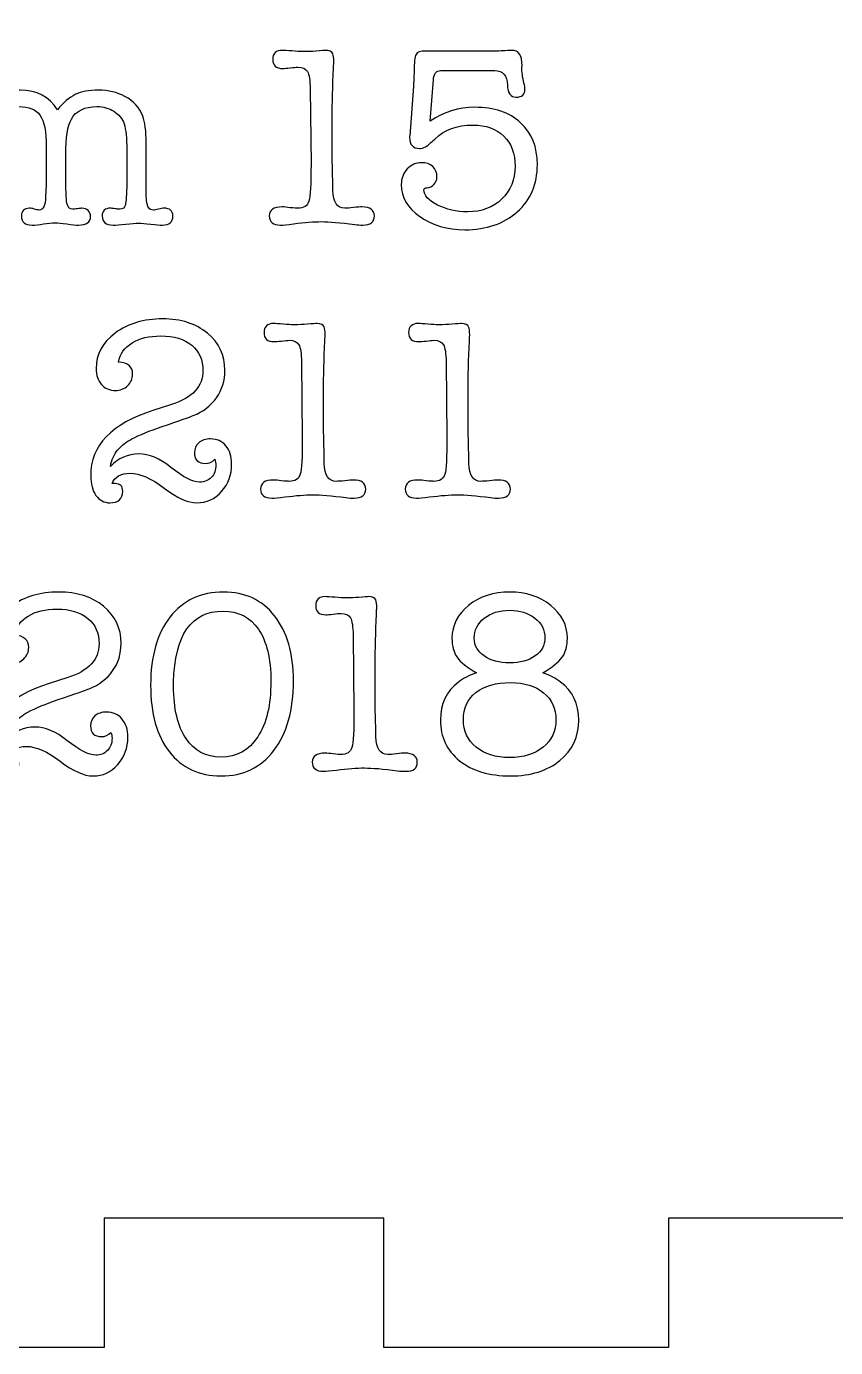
# Model space of a CAD drawing. Extents: x 0.2 to 23.8, y -15.9 to -0.1.
# Drawn here: x 8.247 to 9.028, y -12.626 to -11.35 of the extents above; entities that cross this region are included whole.
import ezdxf

# ---------------------------------------------------------------- set-up
doc = ezdxf.new("R2010")
doc.units = 0
doc.layers.add('LAYER_1', color=7, linetype='CONTINUOUS')

# ---------------------------------------------------------------- blocks, each defined once
blk = doc.blocks.new('BLOCK_31')
at = {"layer": 'LAYER_1', "color": 250}
for points, knots in [([(8.5215, -11.4829), (8.5215, -11.4829), (8.5207, -11.4104), (8.5207, -11.4104), (8.5205, -11.4019), (8.5197, -11.3962), (8.5181, -11.3934), (8.5165, -11.3906), (8.5134, -11.3891), (8.5087, -11.3891), (8.507, -11.3891), (8.5046, -11.3894), (8.5015, -11.3898), (8.4983, -11.3902), (8.4959, -11.3904), (8.4942, -11.3904), (8.4877, -11.3904), (8.4845, -11.3875), (8.4845, -11.3816), (8.4845, -11.3758), (8.4875, -11.3729), (8.4937, -11.3729), (8.4957, -11.3729), (8.4988, -11.3731), (8.5031, -11.3735), (8.5073, -11.3739), (8.5106, -11.3741), (8.513, -11.3741), (8.5183, -11.3741), (8.5227, -11.374), (8.5262, -11.3736), (8.5314, -11.3732), (8.5346, -11.3729), (8.5357, -11.3729), (8.5394, -11.3729), (8.5416, -11.374), (8.5425, -11.3762), (8.5431, -11.3776), (8.5435, -11.3802), (8.5435, -11.3839), (8.5435, -11.3844), (8.5434, -11.3864), (8.5432, -11.3899), (8.5424, -11.4077), (8.542, -11.4239), (8.542, -11.4384), (8.542, -11.4384), (8.542, -11.4666), (8.542, -11.4666), (8.542, -11.4718), (8.542, -11.4787), (8.5422, -11.4874), (8.5425, -11.4979), (8.5427, -11.5048), (8.5427, -11.5082), (8.5429, -11.5197), (8.5467, -11.5254), (8.5542, -11.5254), (8.5561, -11.5254), (8.5588, -11.5252), (8.5625, -11.5248), (8.5661, -11.5244), (8.5689, -11.5241), (8.5707, -11.5241), (8.5787, -11.5241), (8.5827, -11.5271), (8.5827, -11.5329), (8.5827, -11.5387), (8.579, -11.5417), (8.5717, -11.5417), (8.5689, -11.5417), (8.5662, -11.5415), (8.5637, -11.5412), (8.5497, -11.5393), (8.539, -11.5384), (8.5317, -11.5384), (8.5244, -11.5384), (8.5154, -11.5391), (8.5047, -11.5405), (8.4987, -11.5413), (8.4945, -11.5417), (8.492, -11.5417), (8.4848, -11.5417), (8.4812, -11.5387), (8.4812, -11.5328), (8.4812, -11.527), (8.4853, -11.5241), (8.4935, -11.5241), (8.496, -11.5241), (8.4985, -11.5244), (8.5012, -11.5249), (8.5052, -11.5252), (8.5077, -11.5254), (8.5087, -11.5254), (8.5145, -11.5254), (8.5181, -11.5231), (8.5195, -11.5185), (8.5208, -11.5139), (8.5215, -11.5021), (8.5215, -11.4829)], [0, 0, 0, 0, 1, 1, 1, 2, 2, 2, 3, 3, 3, 4, 4, 4, 5, 5, 5, 6, 6, 6, 7, 7, 7, 8, 8, 8, 9, 9, 9, 10, 10, 10, 11, 11, 11, 12, 12, 12, 13, 13, 13, 14, 14, 14, 15, 15, 15, 16, 16, 16, 17, 17, 17, 18, 18, 18, 19, 19, 19, 20, 20, 20, 21, 21, 21, 22, 22, 22, 23, 23, 23, 24, 24, 24, 25, 25, 25, 26, 26, 26, 27, 27, 27, 28, 28, 28, 29, 29, 29, 30, 30, 30, 31, 31, 31, 32, 32, 32, 33, 33, 33, 33]), ([(8.6397, -11.4014), (8.6397, -11.4014), (8.6367, -11.4414), (8.6367, -11.4414), (8.6497, -11.4324), (8.6641, -11.4279), (8.6797, -11.4279), (8.6984, -11.4279), (8.7131, -11.4329), (8.724, -11.4428), (8.7348, -11.4527), (8.7402, -11.4662), (8.7402, -11.4834), (8.7402, -11.5021), (8.7338, -11.5172), (8.7208, -11.5288), (8.7079, -11.5404), (8.6911, -11.5462), (8.6702, -11.5462), (8.6531, -11.5462), (8.6385, -11.5419), (8.6266, -11.5335), (8.6147, -11.5251), (8.6087, -11.5148), (8.6087, -11.5026), (8.6087, -11.4966), (8.6106, -11.4916), (8.6145, -11.4875), (8.6183, -11.4834), (8.623, -11.4814), (8.6285, -11.4814), (8.6328, -11.4814), (8.6363, -11.4827), (8.6391, -11.4851), (8.6418, -11.4876), (8.6432, -11.491), (8.6432, -11.4951), (8.6432, -11.498), (8.6423, -11.5004), (8.6403, -11.5025), (8.6384, -11.5046), (8.6361, -11.5057), (8.6335, -11.5057), (8.6315, -11.5058), (8.6305, -11.5064), (8.6305, -11.5074), (8.6305, -11.5129), (8.6348, -11.5179), (8.6436, -11.5223), (8.6523, -11.5267), (8.6621, -11.5289), (8.673, -11.5289), (8.6863, -11.5289), (8.6973, -11.5248), (8.7058, -11.5165), (8.7144, -11.5083), (8.7187, -11.4977), (8.7187, -11.4849), (8.7187, -11.4726), (8.7151, -11.4629), (8.7078, -11.4558), (8.7006, -11.4487), (8.6906, -11.4451), (8.678, -11.4451), (8.6625, -11.4451), (8.6501, -11.4497), (8.641, -11.4586), (8.6373, -11.4621), (8.6347, -11.4644), (8.6332, -11.4655), (8.6317, -11.4666), (8.6298, -11.4673), (8.6275, -11.4677), (8.6275, -11.4677), (8.6265, -11.4677), (8.6265, -11.4677), (8.62, -11.4677), (8.6167, -11.464), (8.6167, -11.4567), (8.6167, -11.4563), (8.6168, -11.456), (8.617, -11.4556), (8.617, -11.4556), (8.6205, -11.4074), (8.6205, -11.4074), (8.6206, -11.4047), (8.6208, -11.4001), (8.621, -11.3936), (8.6211, -11.3845), (8.6218, -11.3789), (8.623, -11.3768), (8.6241, -11.3747), (8.6272, -11.3736), (8.6322, -11.3736), (8.6342, -11.3736), (8.6357, -11.3736), (8.6367, -11.3736), (8.6367, -11.3736), (8.649, -11.3736), (8.649, -11.3736), (8.649, -11.3736), (8.6635, -11.3736), (8.6635, -11.3736), (8.6635, -11.3736), (8.6942, -11.3736), (8.6942, -11.3736), (8.6991, -11.3736), (8.7027, -11.3736), (8.7052, -11.3734), (8.7102, -11.3731), (8.7136, -11.3729), (8.7155, -11.3729), (8.7221, -11.3729), (8.7255, -11.3778), (8.7255, -11.3877), (8.7255, -11.3877), (8.7252, -11.3894), (8.7252, -11.3894), (8.7252, -11.3937), (8.7259, -11.3988), (8.7272, -11.4046), (8.7279, -11.4066), (8.7282, -11.4085), (8.7282, -11.4101), (8.7282, -11.4155), (8.7254, -11.4181), (8.7197, -11.4181), (8.7144, -11.4181), (8.7116, -11.4142), (8.7112, -11.4064), (8.7109, -11.3971), (8.7068, -11.3924), (8.699, -11.3924), (8.699, -11.3924), (8.6467, -11.3924), (8.6467, -11.3924), (8.6426, -11.3924), (8.6402, -11.3954), (8.6397, -11.4014)], [0, 0, 0, 0, 1, 1, 1, 2, 2, 2, 3, 3, 3, 4, 4, 4, 5, 5, 5, 6, 6, 6, 7, 7, 7, 8, 8, 8, 9, 9, 9, 10, 10, 10, 11, 11, 11, 12, 12, 12, 13, 13, 13, 14, 14, 14, 15, 15, 15, 16, 16, 16, 17, 17, 17, 18, 18, 18, 19, 19, 19, 20, 20, 20, 21, 21, 21, 22, 22, 22, 23, 23, 23, 24, 24, 24, 25, 25, 25, 26, 26, 26, 27, 27, 27, 28, 28, 28, 29, 29, 29, 30, 30, 30, 31, 31, 31, 32, 32, 32, 33, 33, 33, 34, 34, 34, 35, 35, 35, 36, 36, 36, 37, 37, 37, 38, 38, 38, 39, 39, 39, 40, 40, 40, 41, 41, 41, 42, 42, 42, 43, 43, 43, 44, 44, 44, 45, 45, 45, 46, 46, 46, 46]), ([(8.2035, -11.4231), (8.2035, -11.4231), (8.2035, -11.4304), (8.2035, -11.4304), (8.2095, -11.4232), (8.2151, -11.4183), (8.2205, -11.4155), (8.2258, -11.4128), (8.2325, -11.4114), (8.2405, -11.4114), (8.2568, -11.4114), (8.2688, -11.4177), (8.2765, -11.4304), (8.2821, -11.4234), (8.2879, -11.4185), (8.2937, -11.4156), (8.2995, -11.4128), (8.307, -11.4114), (8.3162, -11.4114), (8.3257, -11.4114), (8.3342, -11.4134), (8.3417, -11.4174), (8.3501, -11.4219), (8.3558, -11.4283), (8.359, -11.4365), (8.3611, -11.442), (8.3622, -11.4506), (8.3622, -11.4625), (8.3622, -11.4625), (8.3622, -11.4868), (8.3622, -11.4868), (8.3622, -11.4868), (8.3622, -11.5056), (8.3622, -11.5056), (8.3622, -11.5125), (8.3623, -11.5166), (8.3625, -11.5181), (8.3633, -11.5241), (8.3654, -11.5272), (8.3689, -11.5272), (8.3701, -11.5272), (8.3718, -11.5269), (8.3741, -11.5263), (8.3764, -11.5257), (8.3781, -11.5254), (8.3793, -11.5254), (8.3851, -11.5254), (8.388, -11.5279), (8.388, -11.5329), (8.388, -11.5387), (8.3846, -11.5417), (8.378, -11.5417), (8.3755, -11.5417), (8.3717, -11.5414), (8.3666, -11.5408), (8.3615, -11.5402), (8.3576, -11.5399), (8.355, -11.5399), (8.3521, -11.5399), (8.348, -11.5402), (8.3426, -11.5408), (8.3372, -11.5414), (8.333, -11.5417), (8.3302, -11.5417), (8.3232, -11.5417), (8.3197, -11.5387), (8.3197, -11.5329), (8.3197, -11.5279), (8.3224, -11.5254), (8.3277, -11.5254), (8.3284, -11.5254), (8.3301, -11.5256), (8.3327, -11.5259), (8.3337, -11.5262), (8.335, -11.5264), (8.3367, -11.5264), (8.3395, -11.5264), (8.3413, -11.525), (8.3421, -11.5221), (8.3428, -11.5193), (8.3433, -11.5122), (8.3435, -11.5009), (8.3435, -11.5009), (8.3435, -11.4856), (8.3435, -11.4856), (8.3435, -11.4856), (8.3435, -11.4691), (8.3435, -11.4691), (8.3435, -11.4577), (8.3426, -11.4493), (8.3409, -11.444), (8.3391, -11.4388), (8.3358, -11.4347), (8.331, -11.4317), (8.3262, -11.4286), (8.3207, -11.4272), (8.3146, -11.4272), (8.3028, -11.4272), (8.2946, -11.4312), (8.2899, -11.4394), (8.2863, -11.4459), (8.2845, -11.4572), (8.2845, -11.4734), (8.2845, -11.4734), (8.2845, -11.4911), (8.2845, -11.4911), (8.2845, -11.5068), (8.2848, -11.5166), (8.2856, -11.5205), (8.2863, -11.5244), (8.2883, -11.5264), (8.2915, -11.5264), (8.2925, -11.5264), (8.2939, -11.5262), (8.2958, -11.5259), (8.2978, -11.5256), (8.2992, -11.5254), (8.3002, -11.5254), (8.3026, -11.5254), (8.3045, -11.5262), (8.3061, -11.5277), (8.3077, -11.5293), (8.3085, -11.5312), (8.3085, -11.5335), (8.3085, -11.5389), (8.3045, -11.5417), (8.2967, -11.5417), (8.2942, -11.5417), (8.2905, -11.5413), (8.2856, -11.5406), (8.2807, -11.54), (8.277, -11.5396), (8.2745, -11.5396), (8.271, -11.5396), (8.2671, -11.54), (8.263, -11.5406), (8.2588, -11.5413), (8.2551, -11.5417), (8.252, -11.5417), (8.2451, -11.5417), (8.2417, -11.5388), (8.2417, -11.5331), (8.2417, -11.528), (8.2442, -11.5254), (8.2492, -11.5254), (8.2511, -11.5254), (8.2525, -11.5256), (8.2535, -11.5261), (8.2558, -11.5268), (8.2575, -11.5272), (8.2587, -11.5272), (8.2627, -11.5272), (8.2648, -11.5229), (8.265, -11.5143), (8.265, -11.5143), (8.2657, -11.5025), (8.2657, -11.5025), (8.2657, -11.4988), (8.2657, -11.4952), (8.2657, -11.4917), (8.2657, -11.4887), (8.2657, -11.4871), (8.2657, -11.487), (8.2657, -11.487), (8.2657, -11.4661), (8.2657, -11.4661), (8.2657, -11.4515), (8.2638, -11.4414), (8.2598, -11.4357), (8.2559, -11.43), (8.249, -11.4272), (8.239, -11.4272), (8.228, -11.4272), (8.2196, -11.4312), (8.2137, -11.4392), (8.2089, -11.4457), (8.2065, -11.4571), (8.2065, -11.4734), (8.2065, -11.4734), (8.2065, -11.5068), (8.2065, -11.5068), (8.2065, -11.5135), (8.2065, -11.5174), (8.2067, -11.5186), (8.2074, -11.5243), (8.2092, -11.5272), (8.2122, -11.5272), (8.213, -11.5272), (8.2148, -11.5267), (8.2175, -11.5258), (8.2178, -11.5258), (8.2183, -11.5256), (8.219, -11.5254), (8.2196, -11.5254), (8.2202, -11.5254), (8.2207, -11.5254), (8.2272, -11.5254), (8.2305, -11.5281), (8.2305, -11.5337), (8.2305, -11.539), (8.2267, -11.5417), (8.2192, -11.5417), (8.2164, -11.5417), (8.2129, -11.5414), (8.2087, -11.5409), (8.2031, -11.5402), (8.1982, -11.5399), (8.1942, -11.5399), (8.1922, -11.5399), (8.1886, -11.5401), (8.1832, -11.5406), (8.176, -11.5413), (8.1717, -11.5417), (8.1702, -11.5417), (8.1635, -11.5417), (8.1602, -11.5388), (8.1602, -11.5331), (8.1602, -11.528), (8.1634, -11.5254), (8.1699, -11.5254), (8.1702, -11.5254), (8.1707, -11.5254), (8.1714, -11.5254), (8.1721, -11.5256), (8.1726, -11.5256), (8.1729, -11.5256), (8.1729, -11.5256), (8.1793, -11.5269), (8.1793, -11.5269), (8.1795, -11.5271), (8.1798, -11.5272), (8.1803, -11.5272), (8.1849, -11.5272), (8.1874, -11.5231), (8.1877, -11.5149), (8.1877, -11.5149), (8.1877, -11.5007), (8.1877, -11.5007), (8.1877, -11.5007), (8.1877, -11.4624), (8.1877, -11.4624), (8.1877, -11.4482), (8.1873, -11.4394), (8.1866, -11.4359), (8.1858, -11.4324), (8.1838, -11.4307), (8.1805, -11.4307), (8.1798, -11.4307), (8.1775, -11.4311), (8.1735, -11.4319), (8.1718, -11.4322), (8.1705, -11.4324), (8.1695, -11.4324), (8.1633, -11.4324), (8.1602, -11.4297), (8.1602, -11.4244), (8.1602, -11.4187), (8.1636, -11.4159), (8.1705, -11.4159), (8.1723, -11.4159), (8.1748, -11.4161), (8.178, -11.4164), (8.1811, -11.4167), (8.1839, -11.4169), (8.1862, -11.4169), (8.187, -11.4169), (8.188, -11.4169), (8.189, -11.4169), (8.19, -11.4169), (8.1905, -11.4169), (8.1907, -11.4169), (8.1907, -11.4169), (8.1967, -11.4159), (8.1967, -11.4159), (8.1967, -11.4159), (8.1975, -11.4159), (8.1975, -11.4159), (8.2015, -11.4159), (8.2035, -11.4183), (8.2035, -11.4231)], [0, 0, 0, 0, 1, 1, 1, 2, 2, 2, 3, 3, 3, 4, 4, 4, 5, 5, 5, 6, 6, 6, 7, 7, 7, 8, 8, 8, 9, 9, 9, 10, 10, 10, 11, 11, 11, 12, 12, 12, 13, 13, 13, 14, 14, 14, 15, 15, 15, 16, 16, 16, 17, 17, 17, 18, 18, 18, 19, 19, 19, 20, 20, 20, 21, 21, 21, 22, 22, 22, 23, 23, 23, 24, 24, 24, 25, 25, 25, 26, 26, 26, 27, 27, 27, 28, 28, 28, 29, 29, 29, 30, 30, 30, 31, 31, 31, 32, 32, 32, 33, 33, 33, 34, 34, 34, 35, 35, 35, 36, 36, 36, 37, 37, 37, 38, 38, 38, 39, 39, 39, 40, 40, 40, 41, 41, 41, 42, 42, 42, 43, 43, 43, 44, 44, 44, 45, 45, 45, 46, 46, 46, 47, 47, 47, 48, 48, 48, 49, 49, 49, 50, 50, 50, 51, 51, 51, 52, 52, 52, 53, 53, 53, 54, 54, 54, 55, 55, 55, 56, 56, 56, 57, 57, 57, 58, 58, 58, 59, 59, 59, 60, 60, 60, 61, 61, 61, 62, 62, 62, 63, 63, 63, 64, 64, 64, 65, 65, 65, 66, 66, 66, 67, 67, 67, 68, 68, 68, 69, 69, 69, 70, 70, 70, 71, 71, 71, 72, 72, 72, 73, 73, 73, 74, 74, 74, 75, 75, 75, 76, 76, 76, 77, 77, 77, 78, 78, 78, 79, 79, 79, 80, 80, 80, 81, 81, 81, 82, 82, 82, 83, 83, 83, 84, 84, 84, 85, 85, 85, 86, 86, 86, 87, 87, 87, 88, 88, 88, 89, 89, 89, 90, 90, 90, 91, 91, 91, 92, 92, 92, 93, 93, 93, 93]), ([(8.3347, -11.759), (8.331, -11.7634), (8.3287, -11.7686), (8.3278, -11.7748), (8.3353, -11.7668), (8.3444, -11.7628), (8.3551, -11.7628), (8.3649, -11.7628), (8.3753, -11.7671), (8.3861, -11.7758), (8.3981, -11.7853), (8.4073, -11.79), (8.4138, -11.79), (8.4185, -11.79), (8.4223, -11.7885), (8.4252, -11.7854), (8.4281, -11.7823), (8.4296, -11.7784), (8.4296, -11.7735), (8.4296, -11.7719), (8.4292, -11.77), (8.4286, -11.768), (8.4259, -11.7707), (8.4229, -11.772), (8.4196, -11.772), (8.4124, -11.772), (8.4088, -11.7685), (8.4088, -11.7615), (8.4088, -11.7577), (8.4103, -11.7545), (8.4131, -11.752), (8.4159, -11.7495), (8.4197, -11.7483), (8.4243, -11.7483), (8.4305, -11.7483), (8.4355, -11.7505), (8.4392, -11.7549), (8.443, -11.7593), (8.4448, -11.7652), (8.4448, -11.7725), (8.4448, -11.7829), (8.4416, -11.7917), (8.4351, -11.799), (8.4286, -11.8064), (8.4207, -11.81), (8.4113, -11.81), (8.4025, -11.81), (8.3919, -11.8053), (8.3795, -11.7958), (8.367, -11.7863), (8.3562, -11.7815), (8.3468, -11.7815), (8.3375, -11.7815), (8.3317, -11.7849), (8.3293, -11.7915), (8.331, -11.7915), (8.332, -11.7915), (8.3323, -11.7915), (8.3372, -11.7915), (8.3396, -11.794), (8.3396, -11.7988), (8.3396, -11.8063), (8.3354, -11.81), (8.3271, -11.81), (8.3216, -11.81), (8.3171, -11.8077), (8.3137, -11.8029), (8.3103, -11.7982), (8.3086, -11.7918), (8.3086, -11.7838), (8.3086, -11.7546), (8.3287, -11.7336), (8.3688, -11.7208), (8.3688, -11.7208), (8.3868, -11.715), (8.3868, -11.715), (8.407, -11.7085), (8.4171, -11.6976), (8.4171, -11.6823), (8.4171, -11.672), (8.4135, -11.6638), (8.4062, -11.6578), (8.399, -11.6518), (8.389, -11.6488), (8.3763, -11.6488), (8.3652, -11.6488), (8.3559, -11.651), (8.3486, -11.6555), (8.3412, -11.66), (8.3369, -11.6662), (8.3356, -11.674), (8.3446, -11.6747), (8.3491, -11.6786), (8.3491, -11.6858), (8.3491, -11.6901), (8.3475, -11.6938), (8.3443, -11.6969), (8.3412, -11.7), (8.3372, -11.7015), (8.3326, -11.7015), (8.3269, -11.7015), (8.3224, -11.6996), (8.319, -11.6957), (8.3155, -11.6917), (8.3138, -11.6866), (8.3138, -11.6803), (8.3138, -11.6666), (8.32, -11.6552), (8.3323, -11.646), (8.3447, -11.6369), (8.3599, -11.6323), (8.3781, -11.6323), (8.3958, -11.6323), (8.4102, -11.6369), (8.4215, -11.6462), (8.4327, -11.6554), (8.4383, -11.6674), (8.4383, -11.682), (8.4383, -11.692), (8.4356, -11.7009), (8.4302, -11.7085), (8.4248, -11.7162), (8.4172, -11.722), (8.4076, -11.7258), (8.4046, -11.727), (8.3946, -11.7305), (8.3776, -11.7363), (8.3654, -11.7405), (8.3557, -11.7445), (8.3483, -11.7483), (8.343, -11.7511), (8.3385, -11.7547), (8.3347, -11.759)], [0, 0, 0, 0, 1, 1, 1, 2, 2, 2, 3, 3, 3, 4, 4, 4, 5, 5, 5, 6, 6, 6, 7, 7, 7, 8, 8, 8, 9, 9, 9, 10, 10, 10, 11, 11, 11, 12, 12, 12, 13, 13, 13, 14, 14, 14, 15, 15, 15, 16, 16, 16, 17, 17, 17, 18, 18, 18, 19, 19, 19, 20, 20, 20, 21, 21, 21, 22, 22, 22, 23, 23, 23, 24, 24, 24, 25, 25, 25, 26, 26, 26, 27, 27, 27, 28, 28, 28, 29, 29, 29, 30, 30, 30, 31, 31, 31, 32, 32, 32, 33, 33, 33, 34, 34, 34, 35, 35, 35, 36, 36, 36, 37, 37, 37, 38, 38, 38, 39, 39, 39, 40, 40, 40, 41, 41, 41, 42, 42, 42, 43, 43, 43, 44, 44, 44, 44]), ([(8.5131, -11.7468), (8.5131, -11.7468), (8.5123, -11.6743), (8.5123, -11.6743), (8.5122, -11.6658), (8.5113, -11.6601), (8.5097, -11.6573), (8.5081, -11.6545), (8.505, -11.653), (8.5003, -11.653), (8.4987, -11.653), (8.4962, -11.6533), (8.4931, -11.6537), (8.4899, -11.6541), (8.4875, -11.6543), (8.4858, -11.6543), (8.4793, -11.6543), (8.4761, -11.6514), (8.4761, -11.6455), (8.4761, -11.6397), (8.4792, -11.6368), (8.4853, -11.6368), (8.4873, -11.6368), (8.4905, -11.637), (8.4947, -11.6374), (8.499, -11.6378), (8.5023, -11.638), (8.5046, -11.638), (8.5099, -11.638), (8.5143, -11.6379), (8.5178, -11.6375), (8.523, -11.637), (8.5262, -11.6368), (8.5273, -11.6368), (8.531, -11.6368), (8.5333, -11.6379), (8.5341, -11.64), (8.5347, -11.6415), (8.5351, -11.6441), (8.5351, -11.6478), (8.5351, -11.6483), (8.535, -11.6503), (8.5348, -11.6538), (8.534, -11.6716), (8.5336, -11.6878), (8.5336, -11.7023), (8.5336, -11.7023), (8.5336, -11.7305), (8.5336, -11.7305), (8.5336, -11.7357), (8.5337, -11.7426), (8.5338, -11.7513), (8.5342, -11.7618), (8.5343, -11.7687), (8.5343, -11.772), (8.5345, -11.7835), (8.5383, -11.7893), (8.5458, -11.7893), (8.5477, -11.7893), (8.5504, -11.7891), (8.5541, -11.7887), (8.5577, -11.7882), (8.5605, -11.788), (8.5623, -11.788), (8.5703, -11.788), (8.5743, -11.791), (8.5743, -11.7968), (8.5743, -11.8026), (8.5707, -11.8055), (8.5633, -11.8055), (8.5605, -11.8055), (8.5578, -11.8054), (8.5553, -11.805), (8.5413, -11.8032), (8.5307, -11.8023), (8.5233, -11.8023), (8.516, -11.8023), (8.507, -11.803), (8.4963, -11.8044), (8.4903, -11.8051), (8.4861, -11.8055), (8.4836, -11.8055), (8.4764, -11.8055), (8.4728, -11.8026), (8.4728, -11.7967), (8.4728, -11.7909), (8.4769, -11.788), (8.4851, -11.788), (8.4876, -11.788), (8.4902, -11.7883), (8.4928, -11.7888), (8.4968, -11.7891), (8.4993, -11.7893), (8.5003, -11.7893), (8.5062, -11.7893), (8.5098, -11.787), (8.5111, -11.7824), (8.5124, -11.7778), (8.5131, -11.766), (8.5131, -11.7468)], [0, 0, 0, 0, 1, 1, 1, 2, 2, 2, 3, 3, 3, 4, 4, 4, 5, 5, 5, 6, 6, 6, 7, 7, 7, 8, 8, 8, 9, 9, 9, 10, 10, 10, 11, 11, 11, 12, 12, 12, 13, 13, 13, 14, 14, 14, 15, 15, 15, 16, 16, 16, 17, 17, 17, 18, 18, 18, 19, 19, 19, 20, 20, 20, 21, 21, 21, 22, 22, 22, 23, 23, 23, 24, 24, 24, 25, 25, 25, 26, 26, 26, 27, 27, 27, 28, 28, 28, 29, 29, 29, 30, 30, 30, 31, 31, 31, 32, 32, 32, 33, 33, 33, 33]), ([(8.6528, -11.7468), (8.6528, -11.7468), (8.6521, -11.6743), (8.6521, -11.6743), (8.6519, -11.6658), (8.651, -11.6601), (8.6495, -11.6573), (8.6479, -11.6545), (8.6447, -11.653), (8.6401, -11.653), (8.6384, -11.653), (8.636, -11.6533), (8.6328, -11.6537), (8.6297, -11.6541), (8.6273, -11.6543), (8.6256, -11.6543), (8.6191, -11.6543), (8.6158, -11.6514), (8.6158, -11.6455), (8.6158, -11.6397), (8.6189, -11.6368), (8.6251, -11.6368), (8.6271, -11.6368), (8.6302, -11.637), (8.6345, -11.6374), (8.6387, -11.6378), (8.642, -11.638), (8.6443, -11.638), (8.6497, -11.638), (8.6541, -11.6379), (8.6576, -11.6375), (8.6627, -11.637), (8.6659, -11.6368), (8.6671, -11.6368), (8.6707, -11.6368), (8.673, -11.6379), (8.6738, -11.64), (8.6745, -11.6415), (8.6748, -11.6441), (8.6748, -11.6478), (8.6748, -11.6483), (8.6748, -11.6503), (8.6746, -11.6538), (8.6737, -11.6716), (8.6733, -11.6878), (8.6733, -11.7023), (8.6733, -11.7023), (8.6733, -11.7305), (8.6733, -11.7305), (8.6733, -11.7357), (8.6734, -11.7426), (8.6736, -11.7513), (8.6739, -11.7618), (8.6741, -11.7687), (8.6741, -11.772), (8.6742, -11.7835), (8.6781, -11.7893), (8.6856, -11.7893), (8.6874, -11.7893), (8.6902, -11.7891), (8.6938, -11.7887), (8.6975, -11.7882), (8.7002, -11.788), (8.7021, -11.788), (8.7101, -11.788), (8.7141, -11.791), (8.7141, -11.7968), (8.7141, -11.8026), (8.7104, -11.8055), (8.7031, -11.8055), (8.7002, -11.8055), (8.6976, -11.8054), (8.6951, -11.805), (8.6811, -11.8032), (8.6704, -11.8023), (8.6631, -11.8023), (8.6557, -11.8023), (8.6467, -11.803), (8.6361, -11.8044), (8.6301, -11.8051), (8.6258, -11.8055), (8.6233, -11.8055), (8.6162, -11.8055), (8.6126, -11.8026), (8.6126, -11.7967), (8.6126, -11.7909), (8.6167, -11.788), (8.6248, -11.788), (8.6273, -11.788), (8.6299, -11.7883), (8.6326, -11.7888), (8.6366, -11.7891), (8.6391, -11.7893), (8.6401, -11.7893), (8.6459, -11.7893), (8.6495, -11.787), (8.6508, -11.7824), (8.6522, -11.7778), (8.6528, -11.766), (8.6528, -11.7468)], [0, 0, 0, 0, 1, 1, 1, 2, 2, 2, 3, 3, 3, 4, 4, 4, 5, 5, 5, 6, 6, 6, 7, 7, 7, 8, 8, 8, 9, 9, 9, 10, 10, 10, 11, 11, 11, 12, 12, 12, 13, 13, 13, 14, 14, 14, 15, 15, 15, 16, 16, 16, 17, 17, 17, 18, 18, 18, 19, 19, 19, 20, 20, 20, 21, 21, 21, 22, 22, 22, 23, 23, 23, 24, 24, 24, 25, 25, 25, 26, 26, 26, 27, 27, 27, 28, 28, 28, 29, 29, 29, 30, 30, 30, 31, 31, 31, 32, 32, 32, 33, 33, 33, 33]), ([(8.2343, -12.0229), (8.2306, -12.0273), (8.2283, -12.0325), (8.2275, -12.0387), (8.235, -12.0307), (8.244, -12.0267), (8.2547, -12.0267), (8.2645, -12.0267), (8.2749, -12.031), (8.2857, -12.0397), (8.2977, -12.0492), (8.307, -12.0539), (8.3135, -12.0539), (8.3181, -12.0539), (8.3219, -12.0524), (8.3248, -12.0493), (8.3278, -12.0462), (8.3292, -12.0423), (8.3292, -12.0374), (8.3292, -12.0358), (8.3289, -12.0339), (8.3282, -12.0319), (8.3255, -12.0346), (8.3226, -12.0359), (8.3192, -12.0359), (8.312, -12.0359), (8.3085, -12.0324), (8.3085, -12.0254), (8.3085, -12.0216), (8.3099, -12.0184), (8.3127, -12.0159), (8.3155, -12.0134), (8.3193, -12.0122), (8.324, -12.0122), (8.3301, -12.0122), (8.3351, -12.0144), (8.3388, -12.0188), (8.3426, -12.0232), (8.3445, -12.0291), (8.3445, -12.0364), (8.3445, -12.0468), (8.3412, -12.0556), (8.3347, -12.0629), (8.3282, -12.0703), (8.3203, -12.0739), (8.311, -12.0739), (8.3021, -12.0739), (8.2915, -12.0692), (8.2791, -12.0597), (8.2667, -12.0502), (8.2558, -12.0454), (8.2465, -12.0454), (8.2371, -12.0454), (8.2313, -12.0488), (8.229, -12.0554), (8.2306, -12.0554), (8.2316, -12.0554), (8.232, -12.0554), (8.2368, -12.0554), (8.2392, -12.0578), (8.2392, -12.0627), (8.2392, -12.0702), (8.235, -12.0739), (8.2267, -12.0739), (8.2212, -12.0739), (8.2168, -12.0715), (8.2133, -12.0668), (8.2099, -12.0621), (8.2082, -12.0557), (8.2082, -12.0477), (8.2082, -12.0185), (8.2283, -11.9975), (8.2685, -11.9847), (8.2685, -11.9847), (8.2865, -11.9789), (8.2865, -11.9789), (8.3066, -11.9724), (8.3167, -11.9615), (8.3167, -11.9462), (8.3167, -11.9358), (8.3131, -11.9277), (8.3058, -11.9217), (8.2986, -11.9157), (8.2886, -11.9127), (8.276, -11.9127), (8.2648, -11.9127), (8.2555, -11.9149), (8.2482, -11.9194), (8.2409, -11.9239), (8.2365, -11.9301), (8.2352, -11.9379), (8.2442, -11.9386), (8.2487, -11.9425), (8.2487, -11.9497), (8.2487, -11.954), (8.2471, -11.9577), (8.244, -11.9608), (8.2408, -11.9639), (8.2369, -11.9654), (8.2322, -11.9654), (8.2265, -11.9654), (8.222, -11.9635), (8.2186, -11.9596), (8.2152, -11.9556), (8.2135, -11.9505), (8.2135, -11.9442), (8.2135, -11.9305), (8.2196, -11.9191), (8.232, -11.9099), (8.2443, -11.9008), (8.2595, -11.8962), (8.2777, -11.8962), (8.2954, -11.8962), (8.3098, -11.9008), (8.3211, -11.91), (8.3323, -11.9193), (8.338, -11.9313), (8.338, -11.9459), (8.338, -11.9559), (8.3353, -11.9648), (8.3298, -11.9724), (8.3244, -11.9801), (8.3169, -11.9858), (8.3072, -11.9897), (8.3042, -11.9908), (8.2942, -11.9943), (8.2772, -12.0002), (8.265, -12.0043), (8.2553, -12.0083), (8.248, -12.0122), (8.2426, -12.015), (8.2381, -12.0186), (8.2343, -12.0229)], [0, 0, 0, 0, 1, 1, 1, 2, 2, 2, 3, 3, 3, 4, 4, 4, 5, 5, 5, 6, 6, 6, 7, 7, 7, 8, 8, 8, 9, 9, 9, 10, 10, 10, 11, 11, 11, 12, 12, 12, 13, 13, 13, 14, 14, 14, 15, 15, 15, 16, 16, 16, 17, 17, 17, 18, 18, 18, 19, 19, 19, 20, 20, 20, 21, 21, 21, 22, 22, 22, 23, 23, 23, 24, 24, 24, 25, 25, 25, 26, 26, 26, 27, 27, 27, 28, 28, 28, 29, 29, 29, 30, 30, 30, 31, 31, 31, 32, 32, 32, 33, 33, 33, 34, 34, 34, 35, 35, 35, 36, 36, 36, 37, 37, 37, 38, 38, 38, 39, 39, 39, 40, 40, 40, 41, 41, 41, 42, 42, 42, 43, 43, 43, 44, 44, 44, 44]), ([(8.4345, -12.0739), (8.4133, -12.0739), (8.3967, -12.0661), (8.3846, -12.0506), (8.3725, -12.035), (8.3665, -12.0135), (8.3665, -11.9862), (8.3665, -11.9583), (8.3728, -11.9364), (8.3853, -11.9203), (8.3979, -11.9042), (8.4151, -11.8962), (8.437, -11.8962), (8.4578, -11.8962), (8.4742, -11.9039), (8.4863, -11.9193), (8.4984, -11.9347), (8.5045, -11.9556), (8.5045, -11.9819), (8.5045, -12.0104), (8.4982, -12.0329), (8.4857, -12.0493), (8.4732, -12.0657), (8.4561, -12.0739), (8.4345, -12.0739)], [0, 0, 0, 0, 1, 1, 1, 2, 2, 2, 3, 3, 3, 4, 4, 4, 5, 5, 5, 6, 6, 6, 7, 7, 7, 8, 8, 8, 8]), ([(8.664, -11.9832), (8.6683, -11.9798), (8.6741, -11.9768), (8.6815, -11.9742), (8.6723, -11.969), (8.666, -11.9641), (8.6627, -11.9593), (8.6594, -11.9545), (8.6577, -11.9484), (8.6577, -11.9409), (8.6577, -11.9283), (8.6631, -11.9176), (8.6738, -11.9091), (8.6846, -11.9005), (8.6978, -11.8962), (8.7135, -11.8962), (8.7291, -11.8962), (8.7423, -11.9005), (8.7531, -11.9091), (8.7638, -11.9176), (8.7692, -11.9283), (8.7692, -11.9409), (8.7692, -11.9484), (8.7675, -11.9545), (8.7641, -11.9593), (8.7607, -11.9641), (8.7545, -11.969), (8.7455, -11.9742), (8.7525, -11.9768), (8.7582, -11.9798), (8.7627, -11.9832), (8.7744, -11.992), (8.7802, -12.0043), (8.7802, -12.0199), (8.7802, -12.0359), (8.7741, -12.0489), (8.762, -12.0589), (8.7498, -12.0689), (8.7339, -12.0739), (8.7142, -12.0739), (8.6937, -12.0739), (8.6773, -12.069), (8.665, -12.0592), (8.6526, -12.0493), (8.6465, -12.0363), (8.6465, -12.0199), (8.6465, -12.0044), (8.6523, -11.9922), (8.664, -11.9832)], [0, 0, 0, 0, 1, 1, 1, 2, 2, 2, 3, 3, 3, 4, 4, 4, 5, 5, 5, 6, 6, 6, 7, 7, 7, 8, 8, 8, 9, 9, 9, 10, 10, 10, 11, 11, 11, 12, 12, 12, 13, 13, 13, 14, 14, 14, 15, 15, 15, 16, 16, 16, 16]), ([(8.563, -12.0107), (8.563, -12.0107), (8.5622, -11.9382), (8.5622, -11.9382), (8.562, -11.9297), (8.5612, -11.924), (8.5596, -11.9212), (8.558, -11.9183), (8.5549, -11.9169), (8.5502, -11.9169), (8.5485, -11.9169), (8.5461, -11.9171), (8.543, -11.9175), (8.5398, -11.918), (8.5374, -11.9182), (8.5357, -11.9182), (8.5292, -11.9182), (8.526, -11.9153), (8.526, -11.9094), (8.526, -11.9036), (8.529, -11.9007), (8.5352, -11.9007), (8.5372, -11.9007), (8.5403, -11.9009), (8.5446, -11.9013), (8.5488, -11.9017), (8.5521, -11.9019), (8.5545, -11.9019), (8.5598, -11.9019), (8.5642, -11.9018), (8.5677, -11.9014), (8.5729, -11.9009), (8.576, -11.9007), (8.5772, -11.9007), (8.5809, -11.9007), (8.5831, -11.9018), (8.584, -11.9039), (8.5846, -11.9054), (8.585, -11.908), (8.585, -11.9117), (8.585, -11.9122), (8.5849, -11.9142), (8.5847, -11.9177), (8.5839, -11.9355), (8.5835, -11.9517), (8.5835, -11.9662), (8.5835, -11.9662), (8.5835, -11.9944), (8.5835, -11.9944), (8.5835, -11.9996), (8.5835, -12.0065), (8.5837, -12.0152), (8.584, -12.0257), (8.5842, -12.0326), (8.5842, -12.0359), (8.5844, -12.0474), (8.5882, -12.0532), (8.5957, -12.0532), (8.5975, -12.0532), (8.6003, -12.053), (8.604, -12.0526), (8.6076, -12.0521), (8.6104, -12.0519), (8.6122, -12.0519), (8.6202, -12.0519), (8.6242, -12.0549), (8.6242, -12.0607), (8.6242, -12.0665), (8.6205, -12.0694), (8.6132, -12.0694), (8.6104, -12.0694), (8.6077, -12.0693), (8.6052, -12.0689), (8.5912, -12.0671), (8.5805, -12.0662), (8.5732, -12.0662), (8.5659, -12.0662), (8.5569, -12.0669), (8.5462, -12.0683), (8.5402, -12.069), (8.536, -12.0694), (8.5335, -12.0694), (8.5263, -12.0694), (8.5227, -12.0665), (8.5227, -12.0605), (8.5227, -12.0548), (8.5268, -12.0519), (8.535, -12.0519), (8.5375, -12.0519), (8.54, -12.0522), (8.5427, -12.0527), (8.5467, -12.053), (8.5492, -12.0532), (8.5502, -12.0532), (8.556, -12.0532), (8.5596, -12.0509), (8.561, -12.0463), (8.5623, -12.0417), (8.563, -12.0298), (8.563, -12.0107)], [0, 0, 0, 0, 1, 1, 1, 2, 2, 2, 3, 3, 3, 4, 4, 4, 5, 5, 5, 6, 6, 6, 7, 7, 7, 8, 8, 8, 9, 9, 9, 10, 10, 10, 11, 11, 11, 12, 12, 12, 13, 13, 13, 14, 14, 14, 15, 15, 15, 16, 16, 16, 17, 17, 17, 18, 18, 18, 19, 19, 19, 20, 20, 20, 21, 21, 21, 22, 22, 22, 23, 23, 23, 24, 24, 24, 25, 25, 25, 26, 26, 26, 27, 27, 27, 28, 28, 28, 29, 29, 29, 30, 30, 30, 31, 31, 31, 32, 32, 32, 33, 33, 33, 33]), ([(8.4365, -11.9147), (8.4058, -11.9147), (8.3899, -11.9376), (8.3887, -11.9834), (8.3887, -11.9834), (8.3887, -11.9872), (8.3887, -11.9872), (8.3887, -12.009), (8.3927, -12.0259), (8.4007, -12.0378), (8.4087, -12.0497), (8.42, -12.0557), (8.4347, -12.0557), (8.4497, -12.0557), (8.4615, -12.0492), (8.47, -12.0362), (8.4785, -12.0232), (8.4827, -12.0053), (8.4827, -11.9824), (8.4827, -11.9606), (8.4787, -11.9438), (8.4707, -11.9322), (8.4627, -11.9205), (8.4513, -11.9147), (8.4365, -11.9147)], [0, 0, 0, 0, 1, 1, 1, 2, 2, 2, 3, 3, 3, 4, 4, 4, 5, 5, 5, 6, 6, 6, 7, 7, 7, 8, 8, 8, 8]), ([(8.7135, -11.9139), (8.7035, -11.9139), (8.6953, -11.9165), (8.6888, -11.9215), (8.6824, -11.9266), (8.6792, -11.9331), (8.6792, -11.9409), (8.6792, -11.9479), (8.6824, -11.9536), (8.6887, -11.958), (8.695, -11.9625), (8.7033, -11.9647), (8.7135, -11.9647), (8.7236, -11.9647), (8.7318, -11.9625), (8.7381, -11.958), (8.7443, -11.9536), (8.7475, -11.9478), (8.7475, -11.9407), (8.7475, -11.9328), (8.7443, -11.9264), (8.7378, -11.9214), (8.7314, -11.9164), (8.7233, -11.9139), (8.7135, -11.9139)], [0, 0, 0, 0, 1, 1, 1, 2, 2, 2, 3, 3, 3, 4, 4, 4, 5, 5, 5, 6, 6, 6, 7, 7, 7, 8, 8, 8, 8]), ([(8.7145, -11.9837), (8.7001, -11.9837), (8.6889, -11.9869), (8.6808, -11.9933), (8.6728, -11.9997), (8.6687, -12.0085), (8.6687, -12.0197), (8.6687, -12.0305), (8.6728, -12.0393), (8.6811, -12.046), (8.6893, -12.0528), (8.7001, -12.0562), (8.7135, -12.0562), (8.7268, -12.0562), (8.7376, -12.0528), (8.7458, -12.046), (8.7541, -12.0393), (8.7582, -12.0305), (8.7582, -12.0197), (8.7582, -12.0088), (8.7542, -12.0001), (8.7462, -11.9936), (8.7382, -11.987), (8.7276, -11.9837), (8.7145, -11.9837)], [0, 0, 0, 0, 1, 1, 1, 2, 2, 2, 3, 3, 3, 4, 4, 4, 5, 5, 5, 6, 6, 6, 7, 7, 7, 8, 8, 8, 8])]:
    blk.add_open_spline(points, degree=3, knots=knots, dxfattribs=at)

msp = doc.modelspace()

# ---------------------------------------------------------------- linework, layer by layer
at = {"layer": 'LAYER_1', "color": 250}
msp.add_lwpolyline([(9.8102, -11.0588), (9.8102, -11.4212), (9.6852, -11.4212), (9.6852, -11.7788), (9.8102, -11.7788), (9.8102, -12.1412), (9.6852, -12.1412), (9.6852, -12.5012), (9.4125, -12.5012), (9.4125, -12.6262), (9.1373, -12.6262), (9.1373, -12.5012), (8.867, -12.5012), (8.867, -12.6262), (8.5919, -12.6262), (8.5919, -12.5012), (8.3216, -12.5012), (8.3216, -12.6262), (8.0464, -12.6262)], dxfattribs=at)

# ---------------------------------------------------------------- block references
at = {"layer": 'LAYER_1'}
msp.add_blockref('BLOCK_31', (0, 0), dxfattribs=at)

doc.saveas('drawing.dxf')
